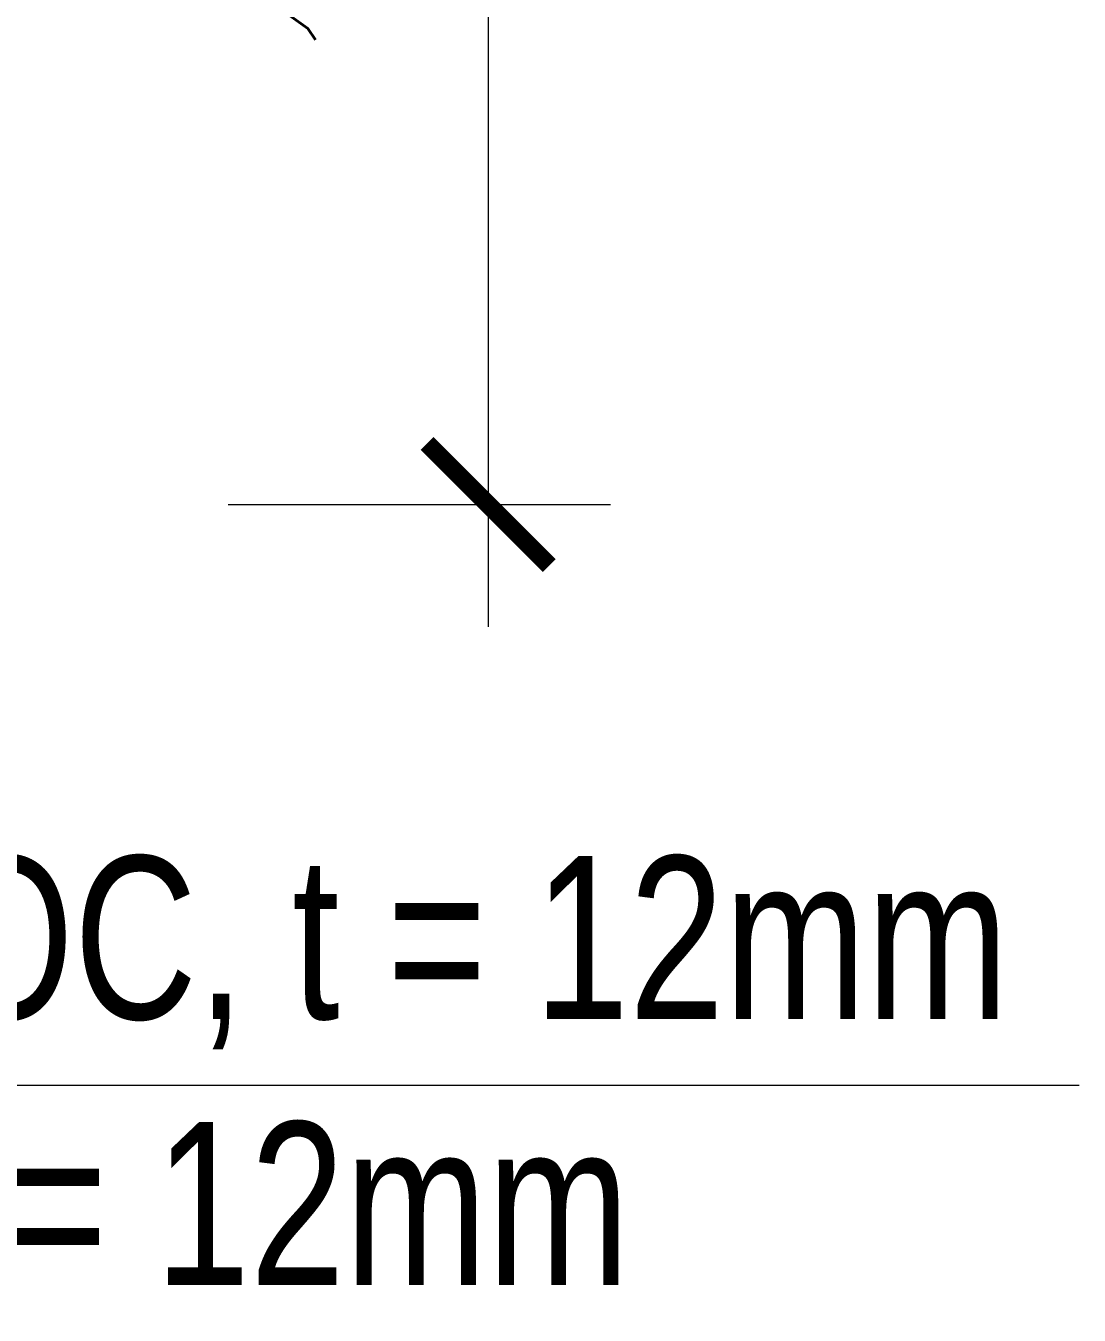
# Model space of a CAD drawing. Header units: millimetres. Extents: x -1359830 to -1240265, y -705366 to -618243.
# Drawn here: x -1294579 to -1293545, y -634644 to -633379 of the extents above; entities that cross this region are included whole.
import ezdxf

# ---------------------------------------------------------------- set-up
doc = ezdxf.new("R2010")
doc.units = ezdxf.units.MM
doc.header["$MEASUREMENT"] = 0
doc.header["$PDMODE"] = 3
doc.header["$PDSIZE"] = 50
for name, color, linetype, lineweight in [('4.DIM-F', 1, 'Continuous', 15), ('7.TEXT-F', 4, 'Continuous', 20), ('KC-NET THUONG', 8, 'Continuous', 18), ('S-dims', 8, 'Continuous', 18)]:
    doc.layers.add(name, color=color, linetype=linetype, lineweight=lineweight)
doc.styles.add('Arial', font='arial.ttf')
doc.styles.add('Vnsimli', font='vnsimli.shx', dxfattribs={"width": 0.8})
doc.dimstyles.new('D1-10', dxfattribs={"dimscale": 10, "dimtxt": 2, "dimasz": 1.5, "dimexe": 1.5, "dimexo": 0, "dimgap": 0.5, "dimtad": 1, "dimdec": 0, "dimzin": 0, "dimdsep": 46, "dimtxsty": 'Vnsimli', "dimblk": 'ARCHTICK', "dimcen": 1, "dimdle": 1.5, "dimclrd": 256, "dimclre": 256, "dimclrt": 2, "dimadec": 0, "dimazin": 0, "dimtfac": 1, "dimtdec": 0, "dimtix": 1, "dimtmove": 2, "dimatfit": 2, "dimldrblk": 'ARCHTICK', "dimfxl": 1, "dimtolj": 1, "dimtzin": 0, "dimlwd": -1, "dimlwe": -1, "dimarcsym": 0})

# ---------------------------------------------------------------- blocks, each defined once
blk = doc.blocks.new('_ARCHTICK')
at = {"layer": 'KC-NET THUONG', "color": 0, "linetype": 'ByBlock', "const_width": 0.15}
blk.add_lwpolyline([(-0.5, -0.5), (0.5, 0.5)], dxfattribs=at)
blk = doc.blocks.new('*D35')
at = {"layer": '4.DIM-F', "transparency": 16777216}
for p, q in [((-1311662.56, -623338.85), (-1311662.56, -623515.85)), ((-1311694.47, -623353.85), (-1311647.56, -623353.85)), ((-1311694.47, -623500.85), (-1311647.56, -623500.85))]:
    blk.add_line(p, q, dxfattribs=at)
at = {"layer": 'DEFPOINTS', "color": 0, "transparency": 16777216}
for p in [(-1311694.47, -623353.85), (-1311694.47, -623500.85), (-1311662.56, -623500.85)]:
    blk.add_point(p, dxfattribs=at)
at = {"layer": '4.DIM-F', "transparency": 16777216, "xscale": 15, "yscale": 15, "zscale": 15}
for p, rotation in [((-1311662.56, -623353.85), 90), ((-1311662.56, -623500.85), 270)]:
    blk.add_blockref('_ARCHTICK', p, dxfattribs=dict(at, rotation=rotation))
at = {"layer": '4.DIM-F', "color": 2, "transparency": 16777216, "insert": (-1311677.56, -623427.35), "char_height": 20, "attachment_point": 5, "rotation": 90, "style": 'Vnsimli'}
blk.add_mtext('\\A1;146', dxfattribs=at)
blk = doc.blocks.new('18')
at = {"layer": '7.TEXT-F', "style": 'Arial', "width": 0.75}
for s, p in [('MẶT BÍCH ĐẦU CỌC, t = 12mm', (-1311900.81, -623563.99)), ('STEEL FLANGE, t = 12mm', (-1311900.81, -623596.61))]:
    blk.add_text(s, height=20, dxfattribs=at).set_placement(p)
at = {"layer": '4.DIM-F'}
dim = blk.add_linear_dim(base=(-1311662.56, -623500.85), p1=(-1311694.47, -623353.85), p2=(-1311694.47, -623500.85), angle=90, text='146', dimstyle='D1-10', dxfattribs=at)
dim.commit()
dim.dimension.update_dxf_attribs({"geometry": '*D35', "text_midpoint": (-1311677.56, -623427.35)})
blk.add_leader([(-1311931.64, -623474.47), (-1311931.64, -623572.11), (-1311590.06, -623572.11)], dimstyle='D1-10', dxfattribs=at)

msp = doc.modelspace()

# ---------------------------------------------------------------- block references
at = {"layer": 'S-dims', "xscale": 8, "yscale": 8, "zscale": 8}
msp.add_blockref('18', (9199175.15, 4354158.27), dxfattribs=at)

doc.saveas('drawing.dxf')
